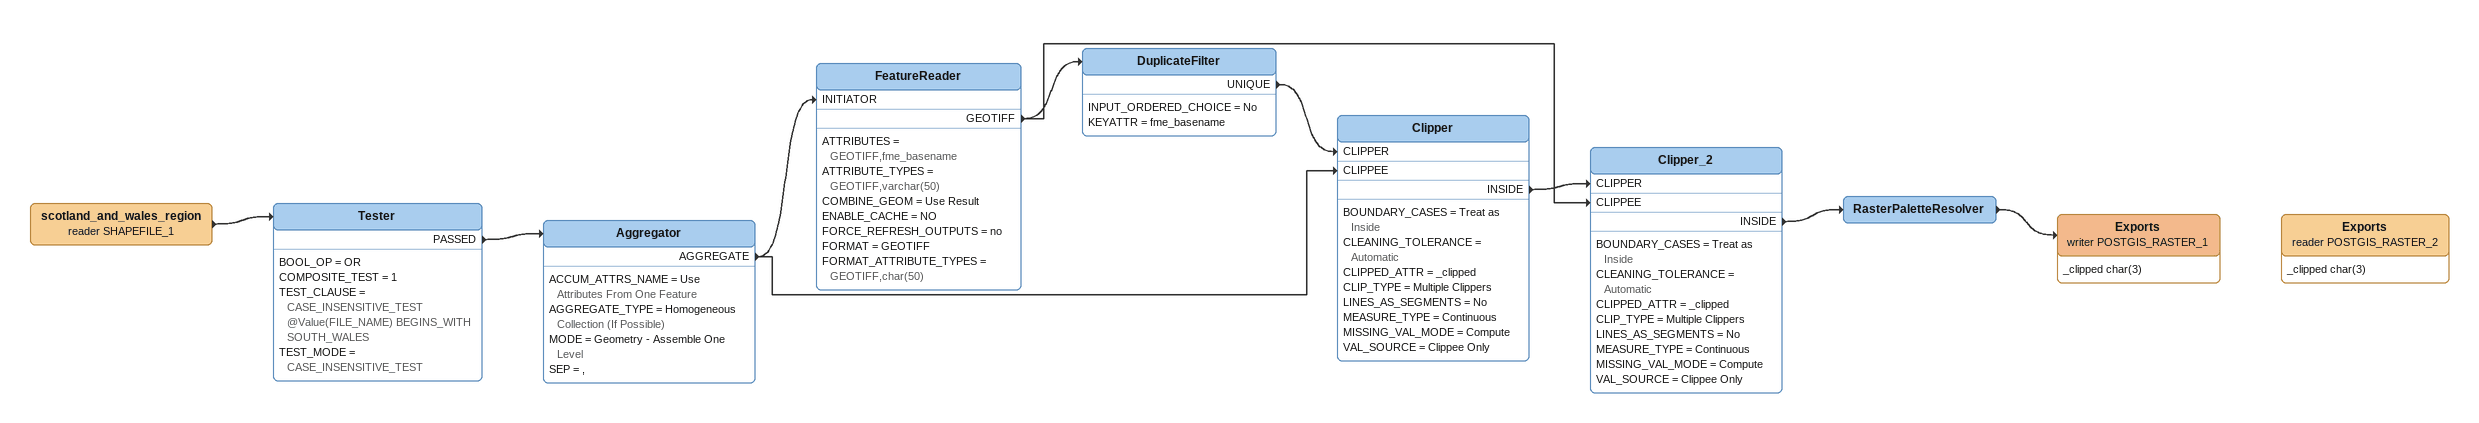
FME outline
scotland_and_wales_region (reader SHAPEFILE_1)
    -> Tester
Tester
    BOOL_OP = OR
    COMPOSITE_TEST = 1
    TEST_CLAUSE = CASE_INSENSITIVE_TEST @Value(FILE_NAME) BEGINS_WITH SOUTH_WALES
    TEST_MODE = CASE_INSENSITIVE_TEST
    PASSED -> Aggregator
Aggregator
    ACCUM_ATTRS_NAME = Use Attributes From One Feature
    AGGREGATE_TYPE = Homogeneous Collection (If Possible)
    MODE = Geometry - Assemble One Level
    SEP = ,
    AGGREGATE -> Clipper [CLIPPEE]
    AGGREGATE -> FeatureReader [INITIATOR]
FeatureReader
    ATTRIBUTES = GEOTIFF,fme_basename
    ATTRIBUTE_TYPES = GEOTIFF,varchar(50)
    COMBINE_GEOM = Use Result
    ENABLE_CACHE = NO
    FORCE_REFRESH_OUTPUTS = no
    FORMAT = GEOTIFF
    FORMAT_ATTRIBUTE_TYPES = GEOTIFF,char(50)
    GEOTIFF -> DuplicateFilter
    GEOTIFF -> Clipper_2 [CLIPPEE]
DuplicateFilter
    INPUT_ORDERED_CHOICE = No
    KEYATTR = fme_basename
    UNIQUE -> Clipper [CLIPPER]
Clipper
    BOUNDARY_CASES = Treat as Inside
    CLEANING_TOLERANCE = Automatic
    CLIPPED_ATTR = _clipped
    CLIP_TYPE = Multiple Clippers
    LINES_AS_SEGMENTS = No
    MEASURE_TYPE = Continuous
    MISSING_VAL_MODE = Compute
    VAL_SOURCE = Clippee Only
    INSIDE -> Clipper_2 [CLIPPER]
Clipper_2
    BOUNDARY_CASES = Treat as Inside
    CLEANING_TOLERANCE = Automatic
    CLIPPED_ATTR = _clipped
    CLIP_TYPE = Multiple Clippers
    LINES_AS_SEGMENTS = No
    MEASURE_TYPE = Continuous
    MISSING_VAL_MODE = Compute
    VAL_SOURCE = Clippee Only
    INSIDE -> RasterPaletteResolver
RasterPaletteResolver
    -> Exports (writer POSTGIS_RASTER_1)
Exports (writer POSTGIS_RASTER_1)
    attributes: _clipped char(3)
Exports (reader POSTGIS_RASTER_2)
    attributes: _clipped char(3)
